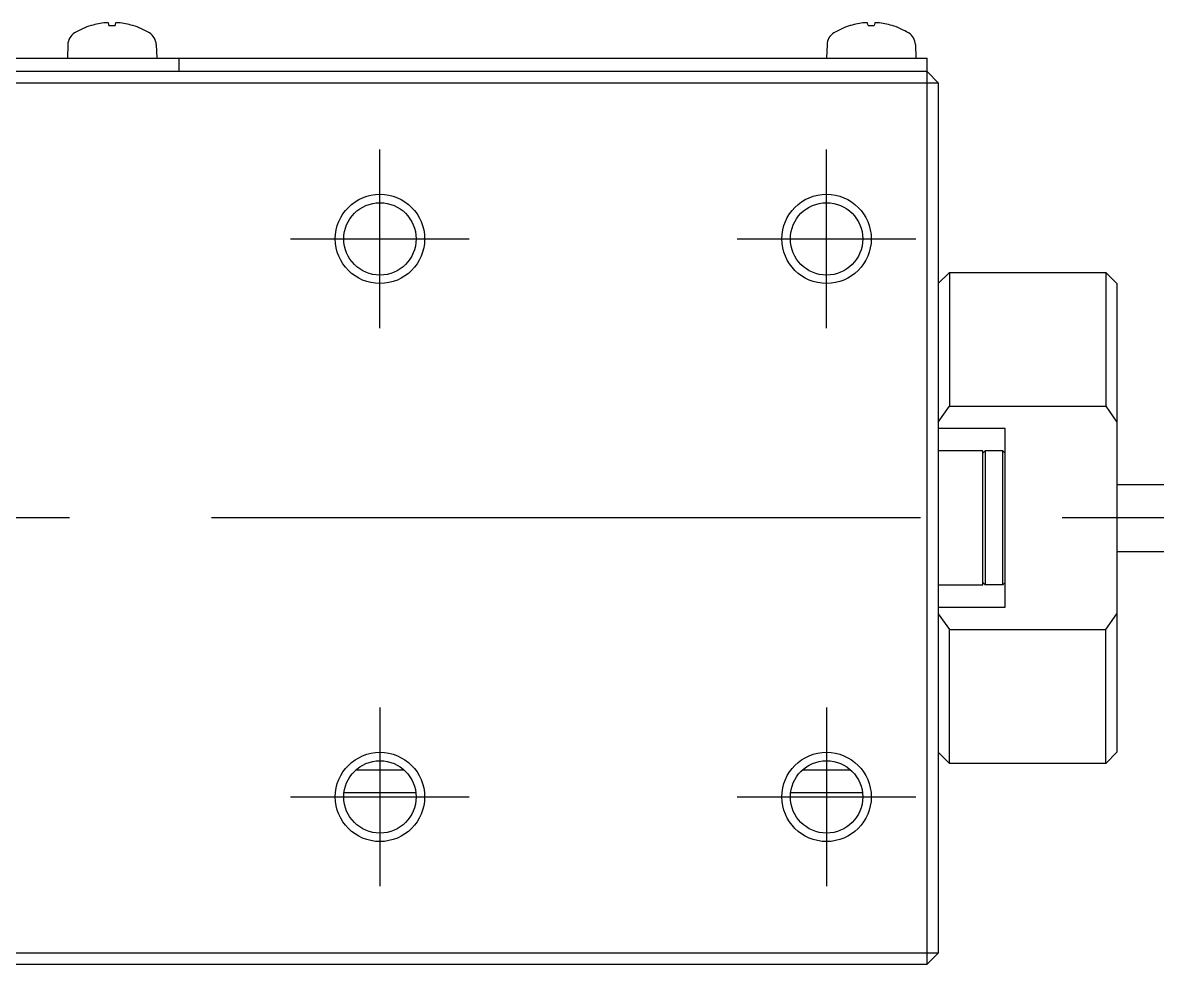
# Model space of a CAD drawing. Extents: x 1 to 272, y 0 to 189.
# Drawn here: x 140.3 to 191.1, y 114 to 156.2 of the extents above; entities that cross this region are included whole.
import ezdxf

# ---------------------------------------------------------------- set-up
doc = ezdxf.new("R2010")
doc.units = 0
doc.linetypes.add('CENTER', pattern=[50.8, 31.75, -6.35, 6.35, -6.35])
doc.layers.get('0').update_dxf_attribs({"linetype": 'CONTINUOUS'})
doc.layers.add('CENTER', color=1, linetype='CENTER')

msp = doc.modelspace()

# ---------------------------------------------------------------- linework, layer by layer
at = {"color": 7, "linetype": 'CONTINUOUS'}
for p, q in [((143.346, 156.041), (143.347, 156.041)), ((144, 156.163), (143.975, 156.161)), ((144.023, 156.165), (144, 156.163)), ((144.035, 156.165), (144.023, 156.165)), ((144.045, 156.165), (144.035, 156.165)), ((144.055, 156.166), (144.045, 156.165)), ((144.064, 156.166), (144.055, 156.166)), ((144.072, 156.166), (144.064, 156.166)), ((144.079, 156.165), (144.072, 156.166)), ((144.086, 156.165), (144.079, 156.165)), ((144.091, 156.165), (144.086, 156.165)), ((144.096, 156.164), (144.091, 156.165)), ((144.099, 156.163), (144.096, 156.164)), ((144.101, 156.162), (144.099, 156.163)), ((144.102, 156.161), (144.101, 156.162)), ((144.126, 156.041), (144.403, 156.041)), ((144.428, 156.162), (144.427, 156.161)), ((144.43, 156.163), (144.428, 156.162)), ((144.433, 156.164), (144.43, 156.163)), ((144.438, 156.165), (144.433, 156.164)), ((144.443, 156.165), (144.438, 156.165)), ((144.45, 156.165), (144.443, 156.165)), ((144.457, 156.166), (144.45, 156.165)), ((144.465, 156.166), (144.457, 156.166)), ((144.474, 156.166), (144.465, 156.166)), ((144.484, 156.165), (144.474, 156.166)), ((144.495, 156.165), (144.484, 156.165)), ((144.506, 156.165), (144.495, 156.165)), ((144.554, 156.161), (144.506, 156.165)), ((145.182, 156.041), (145.183, 156.041)), ((177.346, 156.041), (177.347, 156.041)), ((178, 156.163), (177.975, 156.161)), ((178.023, 156.165), (178, 156.163)), ((178.035, 156.165), (178.023, 156.165)), ((178.045, 156.165), (178.035, 156.165)), ((178.055, 156.166), (178.045, 156.165)), ((178.064, 156.166), (178.055, 156.166)), ((178.072, 156.166), (178.064, 156.166)), ((178.079, 156.165), (178.072, 156.166)), ((178.086, 156.165), (178.079, 156.165)), ((178.091, 156.165), (178.086, 156.165)), ((178.096, 156.164), (178.091, 156.165)), ((178.099, 156.163), (178.096, 156.164)), ((178.101, 156.162), (178.099, 156.163)), ((178.102, 156.161), (178.101, 156.162)), ((178.126, 156.041), (178.403, 156.041)), ((178.428, 156.162), (178.427, 156.161)), ((178.43, 156.163), (178.428, 156.162)), ((178.433, 156.164), (178.43, 156.163)), ((178.438, 156.165), (178.433, 156.164)), ((178.443, 156.165), (178.438, 156.165)), ((178.45, 156.165), (178.443, 156.165)), ((178.457, 156.166), (178.45, 156.165)), ((178.465, 156.166), (178.457, 156.166)), ((178.474, 156.166), (178.465, 156.166)), ((178.484, 156.165), (178.474, 156.166)), ((178.495, 156.165), (178.484, 156.165)), ((178.506, 156.165), (178.495, 156.165)), ((178.554, 156.161), (178.506, 156.165)), ((179.182, 156.041), (179.183, 156.041)), ((142.286, 155.182), (142.265, 154.578)), ((146.244, 155.182), (146.265, 154.578)), ((176.286, 155.182), (176.265, 154.578)), ((180.243, 155.182), (180.265, 154.578)), ((91.765, 154.578), (180.765, 154.578)), ((147.265, 153.978), (147.265, 154.578)), ((180.765, 113.978), (180.765, 154.578)), ((180.765, 153.978), (91.765, 153.978)), ((181.265, 153.478), (180.765, 153.978)), ((91.265, 153.478), (181.265, 153.478)), ((181.265, 153.478), (181.265, 114.478)), ((181.265, 144.478), (181.765, 144.978)), ((181.765, 144.978), (188.765, 144.978)), ((181.765, 144.978), (181.765, 138.978)), ((188.765, 144.978), (189.265, 144.478)), ((188.765, 144.978), (188.765, 138.978)), ((189.265, 144.478), (189.265, 123.478)), ((181.265, 138.271), (181.765, 138.978)), ((181.765, 138.978), (188.765, 138.978)), ((188.765, 138.978), (189.265, 138.271)), ((184.265, 137.978), (181.265, 137.978)), ((184.265, 129.978), (184.265, 137.978)), ((183.265, 136.978), (181.265, 136.978)), ((183.265, 130.978), (183.265, 136.978)), ((183.265, 136.878), (183.365, 136.978)), ((183.365, 136.978), (183.365, 130.978)), ((184.165, 136.978), (183.365, 136.978)), ((184.165, 130.978), (184.165, 136.978)), ((184.265, 136.878), (184.165, 136.978)), ((189.265, 135.478), (217.765, 135.478)), ((189.265, 132.478), (217.765, 132.478)), ((181.265, 130.978), (183.265, 130.978)), ((183.265, 131.078), (183.365, 130.978)), ((184.165, 130.978), (183.365, 130.978)), ((184.265, 131.078), (184.165, 130.978)), ((181.265, 129.978), (184.265, 129.978)), ((181.265, 129.685), (181.765, 128.978)), ((188.765, 128.978), (189.265, 129.685)), ((181.765, 122.978), (181.765, 128.978)), ((181.765, 128.978), (188.765, 128.978)), ((188.765, 122.978), (188.765, 128.978)), ((181.765, 122.978), (181.265, 123.478)), ((189.265, 123.478), (188.765, 122.978)), ((188.765, 122.978), (181.765, 122.978)), ((157.354, 122.678), (155.175, 122.678)), ((177.354, 122.678), (175.175, 122.678)), ((154.656, 121.678), (157.873, 121.678)), ((174.656, 121.678), (177.873, 121.678)), ((181.265, 114.478), (91.265, 114.478)), ((180.765, 113.978), (181.265, 114.478)), ((91.765, 113.978), (180.765, 113.978))]:
    msp.add_line(p, q, dxfattribs=at)
at = {"color": 3, "linetype": 'CONTINUOUS'}
for centre in [(156.265, 146.478), (176.265, 146.478), (156.265, 121.478), (176.265, 121.478)]:
    msp.add_circle(centre, 2, dxfattribs=at)
at = {"color": 7, "linetype": 'CONTINUOUS'}
for centre in [(156.265, 146.478), (176.265, 146.478), (156.265, 121.478), (176.265, 121.478)]:
    msp.add_circle(centre, 1.621, dxfattribs=at)
for centre, radius, start, end in [((144.265, 152.978), 3.2, 107.0112, 121.5446), ((143.346, 155.981), 0.06, 90, 107.0112), ((144.26, 152.97), 3.204, 95.1036, 106.7203), ((143.012, 155.879), 1.125, 8.1306, 14.5096), ((145.516, 155.879), 1.125, 165.4904, 171.8694), ((144.269, 152.97), 3.204, 73.2797, 84.8964), ((145.183, 155.981), 0.06, 72.9888, 90), ((144.265, 152.978), 3.2, 58.4554, 72.9888), ((178.265, 152.978), 3.2, 107.0112, 121.5446), ((177.346, 155.981), 0.06, 90, 107.0112), ((178.26, 152.97), 3.204, 95.1036, 106.7203), ((177.012, 155.879), 1.125, 8.1306, 14.5096), ((179.516, 155.879), 1.125, 165.4904, 171.8694), ((178.269, 152.97), 3.204, 73.2797, 84.8964), ((179.183, 155.981), 0.06, 72.9888, 90), ((178.265, 152.978), 3.2, 58.4554, 72.9888), ((142.925, 155.16), 0.64, 121.5446, 178), ((145.604, 155.16), 0.64, 2, 58.4554), ((176.925, 155.16), 0.64, 121.5446, 178), ((179.604, 155.16), 0.64, 2, 58.4554)]:
    msp.add_arc(centre, radius, start, end, dxfattribs=at)
at = {"layer": 'CENTER', "color": 1, "linetype": 'CENTER'}
for p, q in [((156.265, 142.478), (156.265, 150.478)), ((176.265, 142.478), (176.265, 150.478)), ((152.265, 146.478), (160.265, 146.478)), ((172.265, 146.478), (180.265, 146.478)), ((231.265, 133.978), (89.765, 133.978)), ((156.265, 125.478), (156.265, 117.478)), ((176.265, 125.478), (176.265, 117.478)), ((152.265, 121.478), (160.265, 121.478)), ((172.265, 121.478), (180.265, 121.478))]:
    msp.add_line(p, q, dxfattribs=at)

doc.saveas('drawing.dxf')
